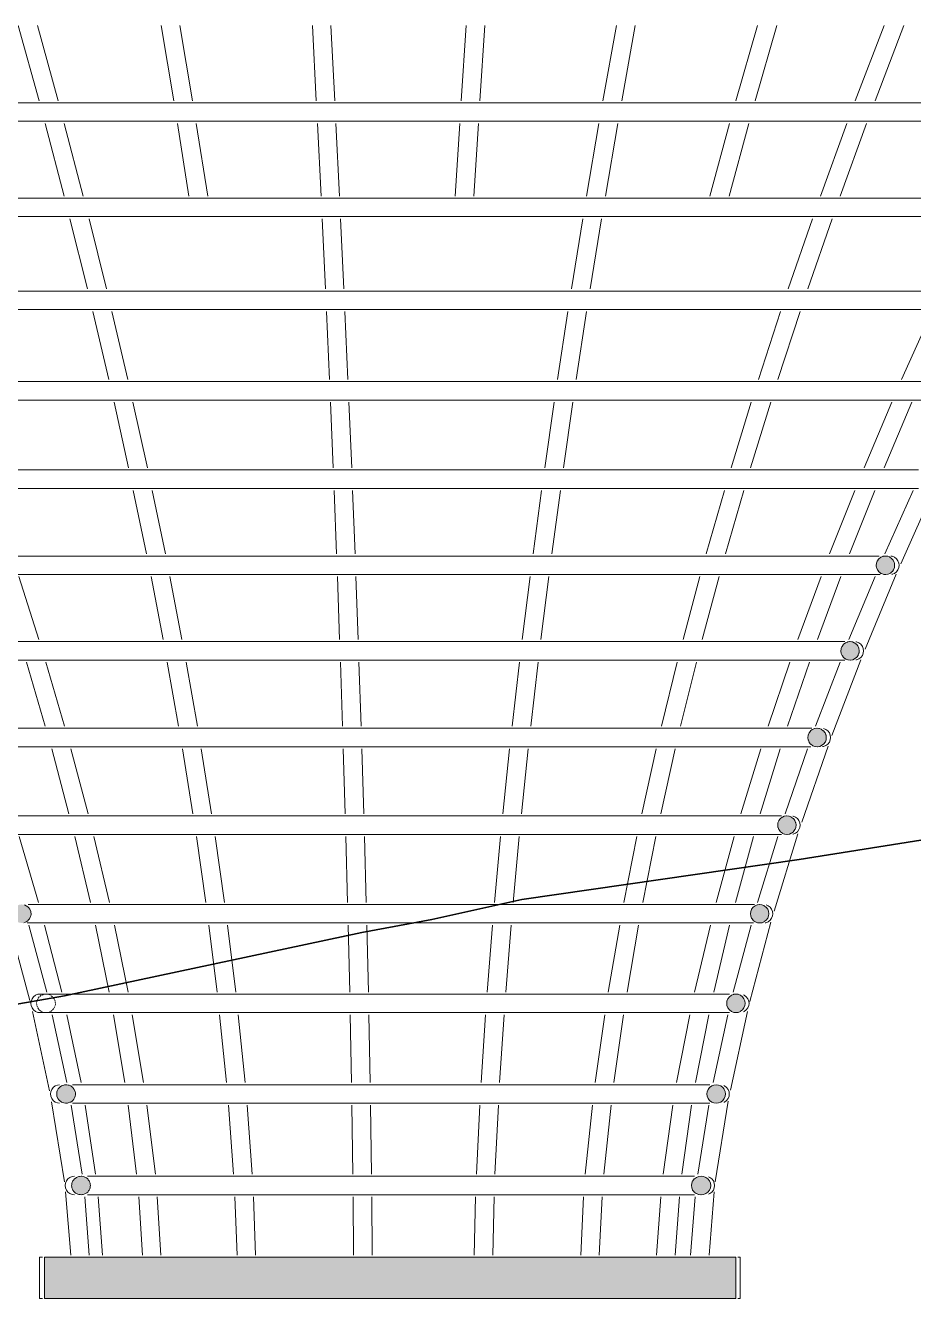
# Model space of a CAD drawing. Header units: millimetres. Extents: x 0 to 153524, y 0 to 59400.
# Drawn here: x 56496 to 57358, y 24430 to 25665 of the extents above; entities that cross this region are included whole.
import ezdxf

# ---------------------------------------------------------------- set-up
doc = ezdxf.new("R2010")
doc.units = ezdxf.units.MM
for name, color, linetype, lineweight in [('02_切断（家具）', 8, 'Continuous', 18), ('04_切断（機械室などの塊）', 7, 'Continuous', 35), ('11_見えがかり（家具）', 8, 'Continuous', 9)]:
    doc.layers.add(name, color=color, linetype=linetype, lineweight=lineweight)

msp = doc.modelspace()

# ---------------------------------------------------------------- hatches: boundary and pattern name
at = {"layer": '02_切断（家具）'}
for points in [[(57339.2, 25142), (57339.2, 25141.5), (57339, 25139.8), (57339, 25139.3), (57338.3, 25137.6), (57338.1, 25137.1), (57337, 25135.6), (57336.6, 25135.1), (57335.1, 25134), (57334.7, 25133.6), (57333, 25133), (57332.5, 25132.8), (57330.8, 25132.6), (57330.3, 25132.5), (57328.6, 25132.7), (57328.1, 25132.8), (57326.4, 25133.4), (57325.9, 25133.6), (57324.4, 25134.8), (57324, 25135.1), (57322.8, 25136.7), (57322.5, 25137.1), (57321.8, 25138.8), (57321.6, 25139.3), (57321.4, 25141), (57321.4, 25141.5), (57321.6, 25143.2), (57321.6, 25143.7), (57322.3, 25145.4), (57322.5, 25145.9), (57323.6, 25147.4), (57324, 25147.9), (57325.5, 25149), (57325.9, 25149.3), (57327.6, 25150), (57328.1, 25150.2), (57329.8, 25150.4), (57330.3, 25150.5), (57332, 25150.3), (57332.5, 25150.2), (57334.1, 25149.6), (57334.7, 25149.3), (57336.1, 25148.2), (57336.6, 25147.9), (57337.7, 25146.4), (57338.1, 25145.9), (57338.7, 25144.2), (57339, 25143.7)], [(57304.9, 25058.9), (57304.9, 25058.4), (57304.7, 25056.7), (57304.6, 25056.2), (57303.9, 25054.5), (57303.8, 25054), (57302.6, 25052.4), (57302.3, 25052), (57300.7, 25050.9), (57300.3, 25050.6), (57298.6, 25049.9), (57298.2, 25049.7), (57296.4, 25049.5), (57296, 25049.4), (57294.2, 25049.6), (57293.8, 25049.7), (57292, 25050.4), (57291.6, 25050.6), (57290, 25051.8), (57289.7, 25052), (57288.5, 25053.6), (57288.2, 25054), (57287.5, 25055.8), (57287.3, 25056.2), (57287.1, 25058), (57287, 25058.4), (57287.3, 25060.2), (57287.3, 25060.6), (57288, 25062.4), (57288.2, 25062.8), (57289.4, 25064.4), (57289.7, 25064.8), (57291.2, 25066), (57291.6, 25066.3), (57293.4, 25067), (57293.8, 25067.1), (57295.5, 25067.4), (57296, 25067.4), (57297.7, 25067.2), (57298.2, 25067.1), (57299.9, 25066.4), (57300.3, 25066.3), (57301.9, 25065.1), (57302.3, 25064.8), (57303.5, 25063.2), (57303.8, 25062.8), (57304.5, 25061.1), (57304.6, 25060.6)], [(57272.9, 24974.7), (57272.9, 24974.4), (57272.7, 24972.5), (57272.7, 24972.2), (57272, 24970.3), (57271.8, 24970), (57270.6, 24968.3), (57270.3, 24968), (57268.7, 24966.8), (57268.4, 24966.5), (57266.6, 24965.8), (57266.2, 24965.6), (57264.4, 24965.4), (57264, 24965.4), (57262.2, 24965.6), (57261.8, 24965.6), (57260, 24966.4), (57259.6, 24966.5), (57258, 24967.8), (57257.7, 24968), (57256.4, 24969.7), (57256.2, 24970), (57255.5, 24971.8), (57255.4, 24972.2), (57255.1, 24974), (57255.1, 24974.4), (57255.3, 24976.2), (57255.4, 24976.6), (57256.1, 24978.4), (57256.2, 24978.8), (57257.5, 24980.4), (57257.7, 24980.7), (57259.3, 24982), (57259.6, 24982.2), (57261.5, 24983), (57261.8, 24983.1), (57263.7, 24983.3), (57264, 24983.4), (57265.8, 24983.1), (57266.2, 24983.1), (57268, 24982.4), (57268.4, 24982.2), (57270, 24981), (57270.3, 24980.7), (57271.6, 24979.1), (57271.8, 24978.8), (57272.5, 24976.9), (57272.7, 24976.6)], [(57243.6, 24889.7), (57243.6, 24889.4), (57243.4, 24887.5), (57243.3, 24887.2), (57242.6, 24885.3), (57242.5, 24885), (57241.2, 24883.3), (57241, 24883), (57239.3, 24881.7), (57239, 24881.5), (57237.1, 24880.7), (57236.9, 24880.6), (57234.9, 24880.4), (57234.7, 24880.4), (57232.8, 24880.6), (57232.5, 24880.6), (57230.6, 24881.4), (57230.3, 24881.5), (57228.6, 24882.8), (57228.4, 24883), (57227.1, 24884.7), (57226.9, 24885), (57226.1, 24886.9), (57226, 24887.2), (57225.8, 24889.1), (57225.8, 24889.4), (57226, 24891.3), (57226, 24891.6), (57226.8, 24893.5), (57226.9, 24893.8), (57228.2, 24895.5), (57228.4, 24895.7), (57230.1, 24897), (57230.3, 24897.2), (57232.2, 24898), (57232.5, 24898.1), (57234.4, 24898.3), (57234.7, 24898.4), (57236.6, 24898.1), (57236.9, 24898.1), (57238.8, 24897.3), (57239, 24897.2), (57240.7, 24895.9), (57241, 24895.7), (57242.3, 24894), (57242.5, 24893.8), (57243.2, 24891.9), (57243.3, 24891.6)], [(56483.4, 24803.4), (56483.5, 24803.9), (56483.7, 24805.6), (56483.9, 24806.1), (56484.6, 24807.8), (56485, 24808.3), (56486.1, 24809.8), (56486.6, 24810.1), (56488.1, 24811.2), (56488.7, 24811.5), (56490.3, 24812.1), (56490.9, 24812.2), (56492.6, 24812.4), (56493.1, 24812.3), (56494.8, 24812.1), (56495.4, 24811.9), (56497, 24811.2), (56497.6, 24810.8), (56499, 24809.8), (56499.4, 24809.2), (56500.5, 24807.8), (56500.8, 24807.2), (56501.4, 24805.6), (56501.5, 24805), (56501.7, 24803.4), (56501.6, 24802.8), (56501.4, 24801.2), (56501.2, 24800.6), (56500.5, 24799), (56500.1, 24798.5), (56499, 24797), (56498.5, 24796.6), (56497, 24795.5), (56496.4, 24795.3), (56494.8, 24794.7), (56494.2, 24794.6), (56492.6, 24794.4), (56492, 24794.5), (56490.3, 24794.7), (56489.8, 24794.9), (56488.1, 24795.5), (56487.6, 24795.9), (56486.1, 24797), (56485.7, 24797.5), (56484.6, 24799), (56484.4, 24799.5), (56483.7, 24801.2), (56483.6, 24801.7)], [(57217.2, 24803.6), (57217.2, 24803.4), (57217, 24801.4), (57217, 24801.2), (57216.2, 24799.2), (57216.1, 24799), (57214.7, 24797.2), (57214.6, 24797), (57212.8, 24795.7), (57212.7, 24795.5), (57210.7, 24794.7), (57210.5, 24794.7), (57208.5, 24794.4), (57208.3, 24794.4), (57206.3, 24794.6), (57206.1, 24794.7), (57204.1, 24795.5), (57203.9, 24795.5), (57202.1, 24796.9), (57202, 24797), (57200.6, 24798.9), (57200.5, 24799), (57199.7, 24801), (57199.6, 24801.2), (57199.4, 24803.2), (57199.4, 24803.4), (57199.6, 24805.4), (57199.6, 24805.6), (57200.4, 24807.6), (57200.5, 24807.8), (57201.9, 24809.6), (57202, 24809.8), (57203.8, 24811.1), (57203.9, 24811.2), (57205.9, 24812), (57206.1, 24812.1), (57208.1, 24812.4), (57208.3, 24812.4), (57210.3, 24812.1), (57210.5, 24812.1), (57212.5, 24811.3), (57212.7, 24811.2), (57214.4, 24809.9), (57214.6, 24809.8), (57215.9, 24808), (57216.1, 24807.8), (57216.9, 24805.8), (57217, 24805.6)], [(57194.2, 24716.6), (57194.2, 24716.4), (57194, 24714.4), (57193.9, 24714.2), (57193.1, 24712.2), (57193.1, 24712), (57191.7, 24710.2), (57191.6, 24710.1), (57189.7, 24708.7), (57189.6, 24708.6), (57187.6, 24707.7), (57187.5, 24707.7), (57185.4, 24707.4), (57185.3, 24707.4), (57183.2, 24707.7), (57183.1, 24707.7), (57181, 24708.6), (57180.9, 24708.6), (57179, 24710), (57179, 24710.1), (57177.5, 24712), (57177.5, 24712), (57176.6, 24714.2), (57176.6, 24714.2), (57176.4, 24716.4), (57176.3, 24716.4), (57176.6, 24718.6), (57176.6, 24718.6), (57177.5, 24720.8), (57177.5, 24720.8), (57178.9, 24722.7), (57179, 24722.8), (57180.8, 24724.2), (57180.9, 24724.3), (57183, 24725.1), (57183.1, 24725.2), (57185.2, 24725.4), (57185.3, 24725.4), (57187.4, 24725.2), (57187.5, 24725.2), (57189.5, 24724.3), (57189.6, 24724.3), (57191.5, 24722.9), (57191.6, 24722.8), (57193, 24720.9), (57193.1, 24720.8), (57193.9, 24718.8), (57193.9, 24718.6)], [(56526.5, 24628.5), (56526.6, 24629.2), (56526.7, 24630.7), (56527, 24631.4), (56527.6, 24632.9), (56528.1, 24633.5), (56529.1, 24634.9), (56529.8, 24635.4), (56531.1, 24636.4), (56531.9, 24636.7), (56533.4, 24637.2), (56534.1, 24637.3), (56535.6, 24637.5), (56536.4, 24637.4), (56537.8, 24637.2), (56538.6, 24636.9), (56540.1, 24636.4), (56540.8, 24635.9), (56542.1, 24634.9), (56542.6, 24634.2), (56543.6, 24632.9), (56543.9, 24632.1), (56544.5, 24630.7), (56544.6, 24629.9), (56544.8, 24628.5), (56544.7, 24627.7), (56544.5, 24626.3), (56544.2, 24625.5), (56543.6, 24624.1), (56543.1, 24623.4), (56542.1, 24622.2), (56541.4, 24621.6), (56540.1, 24620.7), (56539.3, 24620.4), (56537.8, 24619.8), (56537.1, 24619.7), (56535.6, 24619.5), (56534.9, 24619.6), (56533.4, 24619.8), (56532.6, 24620.1), (56531.1, 24620.7), (56530.5, 24621.1), (56529.1, 24622.2), (56528.7, 24622.8), (56527.6, 24624.1), (56527.4, 24624.8), (56526.7, 24626.3), (56526.7, 24627)], [(57161.8, 24636.4), (57163.8, 24637.1), (57164, 24637.2), (57164, 24637.2), (57166.2, 24637.5), (57166.2, 24637.5), (57168.4, 24637.2), (57168.4, 24637.2), (57170.6, 24636.4), (57170.6, 24636.4), (57172.5, 24634.9), (57172.5, 24634.9), (57174, 24633), (57174, 24632.9), (57174.9, 24630.8), (57174.9, 24630.7), (57175.1, 24628.6), (57175.2, 24628.5), (57174.9, 24626.4), (57174.9, 24626.3), (57174, 24624.2), (57174, 24624.1), (57172.6, 24622.2), (57172.5, 24622.2), (57170.6, 24620.7), (57170.6, 24620.7), (57168.4, 24619.8), (57168.4, 24619.8), (57166.2, 24619.5), (57166.2, 24619.5), (57164, 24619.8), (57164, 24619.8), (57163.8, 24619.9), (57161.8, 24620.7), (57161.8, 24620.7), (57159.7, 24622.2), (57159.7, 24622.2), (57158.2, 24624.1), (57158.2, 24624.1), (57157.3, 24626.3), (57157.3, 24626.4), (57157, 24628.5), (57157, 24628.5), (57157.3, 24630.7), (57157.3, 24630.7), (57158.2, 24632.9), (57158.2, 24632.9), (57159.7, 24634.9), (57159.7, 24634.9), (57161.8, 24636.4)], [(56541, 24539.7), (56541.1, 24540.4), (56541.3, 24541.9), (56541.6, 24542.6), (56542.1, 24544.1), (56542.7, 24544.8), (56543.7, 24546), (56544.4, 24546.6), (56545.6, 24547.5), (56546.5, 24547.8), (56547.9, 24548.4), (56548.7, 24548.5), (56550.1, 24548.7), (56550.9, 24548.6), (56552.3, 24548.4), (56553.2, 24548.1), (56554.6, 24547.5), (56555.3, 24547), (56556.6, 24546), (56557.2, 24545.3), (56558.1, 24544.1), (56558.4, 24543.2), (56559, 24541.9), (56559.1, 24541), (56559.3, 24539.7), (56559.1, 24538.8), (56559, 24537.5), (56558.6, 24536.6), (56558.1, 24535.3), (56557.5, 24534.5), (56556.6, 24533.3), (56555.8, 24532.7), (56554.6, 24531.8), (56553.7, 24531.5), (56552.3, 24530.9), (56551.5, 24530.8), (56550.1, 24530.7), (56549.3, 24530.8), (56547.9, 24530.9), (56547.1, 24531.3), (56545.6, 24531.8), (56544.9, 24532.3), (56543.7, 24533.3), (56543.1, 24534), (56542.1, 24535.3), (56541.8, 24536), (56541.3, 24537.5), (56541.2, 24538.2)], [(57160.6, 24541.9), (57160.8, 24539.7), (57160.8, 24539.7), (57160.6, 24537.5), (57160.6, 24537.5), (57159.7, 24535.3), (57159.6, 24535.3), (57158.1, 24533.3), (57158.1, 24533.3), (57156.1, 24531.8), (57156, 24531.8), (57153.8, 24530.9), (57153.7, 24530.9), (57151.5, 24530.7), (57151.4, 24530.7), (57149.2, 24530.9), (57149.1, 24531), (57146.9, 24531.8), (57146.8, 24531.9), (57144.9, 24533.3), (57144.8, 24533.4), (57143.3, 24535.3), (57143.3, 24535.4), (57142.4, 24537.5), (57142.4, 24537.6), (57142.1, 24539.7), (57142.1, 24539.8), (57142.4, 24541.9), (57142.5, 24542), (57143.3, 24544.1), (57143.4, 24544.2), (57144.9, 24546), (57145, 24546.1), (57146.9, 24547.5), (57147, 24547.6), (57149.2, 24548.4), (57149.3, 24548.4), (57151.5, 24548.7), (57151.6, 24548.7), (57153.8, 24548.4), (57153.8, 24548.4), (57156.1, 24547.5), (57156.1, 24547.5), (57158.1, 24546), (57158.1, 24546), (57159.7, 24544.1), (57159.7, 24544.1), (57160.6, 24541.9)], [(56514.8, 24430), (56514.8, 24455.5), (56514.8, 24470), (57125.4, 24470), (57168.8, 24470), (57175.9, 24470), (57178.9, 24470), (57180.5, 24470), (57181.5, 24470), (57182.2, 24470), (57182.7, 24470), (57183.1, 24470), (57183.4, 24470), (57183.6, 24470), (57183.8, 24470), (57184, 24470), (57184.2, 24470), (57184.3, 24470), (57184.5, 24470), (57184.6, 24470), (57184.7, 24470), (57184.8, 24470), (57185, 24470), (57185.1, 24470), (57185.1, 24468.7), (57185.1, 24430), (57185, 24430), (57184.8, 24430), (57184.7, 24430), (57184.6, 24430), (57184.5, 24430), (57184.3, 24430), (57184.2, 24430), (57184, 24430), (57183.8, 24430), (57183.6, 24430), (57183.4, 24430), (57183.1, 24430), (57182.7, 24430), (57182.2, 24430), (57181.5, 24430), (57180.5, 24430), (57178.9, 24430), (57175.9, 24430), (57168.8, 24430), (57125.4, 24430)]]:
    msp.add_hatch(color=8, dxfattribs=at).paths.add_polyline_path(points)

# ---------------------------------------------------------------- linework, layer by layer
for points in [[(57339.2, 25142), (57339.2, 25141.5), (57339, 25139.8), (57339, 25139.3), (57338.3, 25137.6), (57338.1, 25137.1), (57337, 25135.6), (57336.6, 25135.1), (57335.1, 25134), (57334.7, 25133.6), (57333, 25133), (57332.5, 25132.8), (57330.8, 25132.6), (57330.3, 25132.5), (57328.6, 25132.7), (57328.1, 25132.8), (57326.4, 25133.4), (57325.9, 25133.6), (57324.4, 25134.8), (57324, 25135.1), (57322.8, 25136.7), (57322.5, 25137.1), (57321.8, 25138.8), (57321.6, 25139.3), (57321.4, 25141), (57321.4, 25141.5), (57321.6, 25143.2), (57321.6, 25143.7), (57322.3, 25145.4), (57322.5, 25145.9), (57323.6, 25147.4), (57324, 25147.9), (57325.5, 25149), (57325.9, 25149.3), (57327.6, 25150), (57328.1, 25150.2), (57329.8, 25150.4), (57330.3, 25150.5), (57332, 25150.3), (57332.5, 25150.2), (57334.1, 25149.6), (57334.7, 25149.3), (57336.1, 25148.2), (57336.6, 25147.9), (57337.7, 25146.4), (57338.1, 25145.9), (57338.7, 25144.2), (57339, 25143.7), (57339.2, 25142)], [(57304.9, 25058.9), (57304.9, 25058.4), (57304.7, 25056.7), (57304.6, 25056.2), (57303.9, 25054.5), (57303.8, 25054), (57302.6, 25052.4), (57302.3, 25052), (57300.7, 25050.9), (57300.3, 25050.6), (57298.6, 25049.9), (57298.2, 25049.7), (57296.4, 25049.5), (57296, 25049.4), (57294.2, 25049.6), (57293.8, 25049.7), (57292, 25050.4), (57291.6, 25050.6), (57290, 25051.8), (57289.7, 25052), (57288.5, 25053.6), (57288.2, 25054), (57287.5, 25055.8), (57287.3, 25056.2), (57287.1, 25058), (57287, 25058.4), (57287.3, 25060.2), (57287.3, 25060.6), (57288, 25062.4), (57288.2, 25062.8), (57289.4, 25064.4), (57289.7, 25064.8), (57291.2, 25066), (57291.6, 25066.3), (57293.4, 25067), (57293.8, 25067.1), (57295.5, 25067.4), (57296, 25067.4), (57297.7, 25067.2), (57298.2, 25067.1), (57299.9, 25066.4), (57300.3, 25066.3), (57301.9, 25065.1), (57302.3, 25064.8), (57303.5, 25063.2), (57303.8, 25062.8), (57304.5, 25061.1), (57304.6, 25060.6), (57304.9, 25058.9)], [(57272.9, 24974.7), (57272.9, 24974.4), (57272.7, 24972.5), (57272.7, 24972.2), (57272, 24970.3), (57271.8, 24970), (57270.6, 24968.3), (57270.3, 24968), (57268.7, 24966.8), (57268.4, 24966.5), (57266.6, 24965.8), (57266.2, 24965.6), (57264.4, 24965.4), (57264, 24965.4), (57262.2, 24965.6), (57261.8, 24965.6), (57260, 24966.4), (57259.6, 24966.5), (57258, 24967.8), (57257.7, 24968), (57256.4, 24969.7), (57256.2, 24970), (57255.5, 24971.8), (57255.4, 24972.2), (57255.1, 24974), (57255.1, 24974.4), (57255.3, 24976.2), (57255.4, 24976.6), (57256.1, 24978.4), (57256.2, 24978.8), (57257.5, 24980.4), (57257.7, 24980.7), (57259.3, 24982), (57259.6, 24982.2), (57261.5, 24983), (57261.8, 24983.1), (57263.7, 24983.3), (57264, 24983.4), (57265.8, 24983.1), (57266.2, 24983.1), (57268, 24982.4), (57268.4, 24982.2), (57270, 24981), (57270.3, 24980.7), (57271.6, 24979.1), (57271.8, 24978.8), (57272.5, 24976.9), (57272.7, 24976.6), (57272.9, 24974.7)], [(57243.6, 24889.7), (57243.6, 24889.4), (57243.4, 24887.5), (57243.3, 24887.2), (57242.6, 24885.3), (57242.5, 24885), (57241.2, 24883.3), (57241, 24883), (57239.3, 24881.7), (57239, 24881.5), (57237.1, 24880.7), (57236.9, 24880.6), (57234.9, 24880.4), (57234.7, 24880.4), (57232.8, 24880.6), (57232.5, 24880.6), (57230.6, 24881.4), (57230.3, 24881.5), (57228.6, 24882.8), (57228.4, 24883), (57227.1, 24884.7), (57226.9, 24885), (57226.1, 24886.9), (57226, 24887.2), (57225.8, 24889.1), (57225.8, 24889.4), (57226, 24891.3), (57226, 24891.6), (57226.8, 24893.5), (57226.9, 24893.8), (57228.2, 24895.5), (57228.4, 24895.7), (57230.1, 24897), (57230.3, 24897.2), (57232.2, 24898), (57232.5, 24898.1), (57234.4, 24898.3), (57234.7, 24898.4), (57236.6, 24898.1), (57236.9, 24898.1), (57238.8, 24897.3), (57239, 24897.2), (57240.7, 24895.9), (57241, 24895.7), (57242.3, 24894), (57242.5, 24893.8), (57243.2, 24891.9), (57243.3, 24891.6), (57243.6, 24889.7)], [(56495.4, 24811.9), (56497, 24811.2), (56497.6, 24810.8), (56499, 24809.8), (56499.4, 24809.2), (56500.5, 24807.8), (56500.8, 24807.2), (56501.4, 24805.6), (56501.5, 24805), (56501.7, 24803.4), (56501.6, 24802.8), (56501.4, 24801.2), (56501.2, 24800.6), (56500.5, 24799), (56500.1, 24798.5), (56499, 24797), (56498.5, 24796.6), (56497, 24795.5), (56496.4, 24795.3), (56494.8, 24794.7)], [(57217.2, 24803.6), (57217.2, 24803.4), (57217, 24801.4), (57217, 24801.2), (57216.2, 24799.2), (57216.1, 24799), (57214.7, 24797.2), (57214.6, 24797), (57212.8, 24795.7), (57212.7, 24795.5), (57210.7, 24794.7), (57210.5, 24794.7), (57208.5, 24794.4), (57208.3, 24794.4), (57206.3, 24794.6), (57206.1, 24794.7), (57204.1, 24795.5), (57203.9, 24795.5), (57202.1, 24796.9), (57202, 24797), (57200.6, 24798.9), (57200.5, 24799), (57199.7, 24801), (57199.6, 24801.2), (57199.4, 24803.2), (57199.4, 24803.4), (57199.6, 24805.4), (57199.6, 24805.6), (57200.4, 24807.6), (57200.5, 24807.8), (57201.9, 24809.6), (57202, 24809.8), (57203.8, 24811.1), (57203.9, 24811.2), (57205.9, 24812), (57206.1, 24812.1), (57208.1, 24812.4), (57208.3, 24812.4), (57210.3, 24812.1), (57210.5, 24812.1), (57212.5, 24811.3), (57212.7, 24811.2), (57214.4, 24809.9), (57214.6, 24809.8), (57215.9, 24808), (57216.1, 24807.8), (57216.9, 24805.8), (57217, 24805.6), (57217.2, 24803.6)], [(56507, 24717.1), (56507.2, 24718.6)], [(56507.5, 24719.3), (56508.1, 24720.8)], [(56508.6, 24721.4), (56509.6, 24722.8)], [(56510.2, 24723.2), (56511.6, 24724.3)], [(56512.3, 24724.5), (56513.9, 24725.2)], [(56514.5, 24725.2), (56516.1, 24725.4)], [(56516.8, 24725.4), (56518.3, 24725.2)], [(56519, 24724.9), (56520.6, 24724.3)], [(56521.2, 24723.8), (56522.6, 24722.8)], [(56523, 24722.2), (56524.1, 24720.8)], [(56524.4, 24720.1), (56525, 24718.6)], [(57194.2, 24716.6), (57194.2, 24716.4), (57194, 24714.4), (57193.9, 24714.2), (57193.1, 24712.2), (57193.1, 24712), (57191.7, 24710.2), (57191.6, 24710.1), (57189.7, 24708.7), (57189.6, 24708.6), (57187.6, 24707.7), (57187.5, 24707.7), (57185.4, 24707.4), (57185.3, 24707.4), (57183.2, 24707.7), (57183.1, 24707.7), (57181, 24708.6), (57180.9, 24708.6), (57179, 24710), (57179, 24710.1), (57177.5, 24712), (57177.5, 24712), (57176.6, 24714.2), (57176.6, 24714.2), (57176.4, 24716.4), (57176.3, 24716.4), (57176.6, 24718.6), (57176.6, 24718.6), (57177.5, 24720.8), (57177.5, 24720.8), (57178.9, 24722.7), (57179, 24722.8), (57180.8, 24724.2), (57180.9, 24724.3), (57183, 24725.1), (57183.1, 24725.2), (57185.2, 24725.4), (57185.3, 24725.4), (57187.4, 24725.2), (57187.5, 24725.2), (57189.5, 24724.3), (57189.6, 24724.3), (57191.5, 24722.9), (57191.6, 24722.8), (57193, 24720.9), (57193.1, 24720.8), (57193.9, 24718.8), (57193.9, 24718.6), (57194.2, 24716.6)], [(56507.2, 24714.9), (56507, 24716.4)], [(56507.9, 24712.7), (56507.2, 24714.2)], [(56509.2, 24710.6), (56508.1, 24712)], [(56511.1, 24709), (56509.6, 24710.1)], [(56513.2, 24708), (56511.6, 24708.6)], [(56515.5, 24707.5), (56513.9, 24707.7)], [(56517.7, 24707.6), (56516.1, 24707.4)], [(56519.9, 24708.3), (56518.3, 24707.7)], [(56522, 24709.6), (56520.6, 24708.6)], [(56523.6, 24711.4), (56522.6, 24710.1)], [(56524.7, 24713.5), (56524.1, 24712)], [(56525.2, 24715.7), (56525, 24714.2)], [(56525.1, 24717.9), (56525.2, 24716.4)], [(56526.5, 24628.5), (56526.6, 24629.2), (56526.7, 24630.7), (56527, 24631.4), (56527.6, 24632.9), (56528.1, 24633.5), (56529.1, 24634.9), (56529.8, 24635.4), (56531.1, 24636.4), (56531.9, 24636.7), (56533.4, 24637.2), (56534.1, 24637.3), (56535.6, 24637.5), (56536.4, 24637.4), (56537.8, 24637.2), (56538.6, 24636.9), (56540.1, 24636.4), (56540.8, 24635.9), (56542.1, 24634.9), (56542.6, 24634.2), (56543.6, 24632.9), (56543.9, 24632.1), (56544.5, 24630.7), (56544.6, 24629.9), (56544.8, 24628.5), (56544.7, 24627.7), (56544.5, 24626.3), (56544.2, 24625.5), (56543.6, 24624.1), (56543.1, 24623.4), (56542.1, 24622.2), (56541.4, 24621.6), (56540.1, 24620.7), (56539.3, 24620.4), (56537.8, 24619.8), (56537.1, 24619.7), (56535.6, 24619.5), (56534.9, 24619.6), (56533.4, 24619.8), (56532.6, 24620.1), (56531.1, 24620.7), (56530.5, 24621.1), (56529.1, 24622.2), (56528.7, 24622.8), (56527.6, 24624.1), (56527.4, 24624.8), (56526.7, 24626.3), (56526.7, 24627), (56526.5, 24628.5)], [(57161.8, 24636.4), (57163.8, 24637.1), (57164, 24637.2), (57164, 24637.2), (57166.2, 24637.5), (57166.2, 24637.5), (57168.4, 24637.2), (57168.4, 24637.2), (57170.6, 24636.4), (57170.6, 24636.4), (57172.5, 24634.9), (57172.5, 24634.9), (57174, 24633), (57174, 24632.9), (57174.9, 24630.8), (57174.9, 24630.7), (57175.1, 24628.6), (57175.2, 24628.5), (57174.9, 24626.4), (57174.9, 24626.3), (57174, 24624.2), (57174, 24624.1), (57172.6, 24622.2), (57172.5, 24622.2), (57170.6, 24620.7), (57170.6, 24620.7), (57168.4, 24619.8), (57168.4, 24619.8), (57166.2, 24619.5), (57166.2, 24619.5), (57164, 24619.8), (57164, 24619.8), (57163.8, 24619.9), (57161.8, 24620.7), (57161.8, 24620.7), (57159.7, 24622.2), (57159.7, 24622.2), (57158.2, 24624.1), (57158.2, 24624.1), (57157.3, 24626.3), (57157.3, 24626.4), (57157, 24628.5), (57157, 24628.5), (57157.3, 24630.7), (57157.3, 24630.7), (57158.2, 24632.9), (57158.2, 24632.9), (57159.7, 24634.9), (57159.7, 24634.9), (57161.8, 24636.4), (57161.8, 24636.4)], [(56541, 24539.7), (56541.1, 24540.4), (56541.3, 24541.9), (56541.6, 24542.6), (56542.1, 24544.1), (56542.7, 24544.8), (56543.7, 24546), (56544.4, 24546.6), (56545.6, 24547.5), (56546.5, 24547.8), (56547.9, 24548.4), (56548.7, 24548.5), (56550.1, 24548.7), (56550.9, 24548.6), (56552.3, 24548.4), (56553.2, 24548.1), (56554.6, 24547.5), (56555.3, 24547), (56556.6, 24546), (56557.2, 24545.3), (56558.1, 24544.1), (56558.4, 24543.2), (56559, 24541.9), (56559.1, 24541), (56559.3, 24539.7), (56559.1, 24538.8), (56559, 24537.5), (56558.6, 24536.6), (56558.1, 24535.3), (56557.5, 24534.5), (56556.6, 24533.3), (56555.8, 24532.7), (56554.6, 24531.8), (56553.7, 24531.5), (56552.3, 24530.9), (56551.5, 24530.8), (56550.1, 24530.7), (56549.3, 24530.8), (56547.9, 24530.9), (56547.1, 24531.3), (56545.6, 24531.8), (56544.9, 24532.3), (56543.7, 24533.3), (56543.1, 24534), (56542.1, 24535.3), (56541.8, 24536), (56541.3, 24537.5), (56541.2, 24538.2), (56541, 24539.7)], [(57160.6, 24541.9), (57160.8, 24539.7), (57160.8, 24539.7), (57160.6, 24537.5), (57160.6, 24537.5), (57159.7, 24535.3), (57159.6, 24535.3), (57158.1, 24533.3), (57158.1, 24533.3), (57156.1, 24531.8), (57156, 24531.8), (57153.8, 24530.9), (57153.7, 24530.9), (57151.5, 24530.7), (57151.4, 24530.7), (57149.2, 24530.9), (57149.1, 24531), (57146.9, 24531.8), (57146.8, 24531.9), (57144.9, 24533.3), (57144.8, 24533.4), (57143.3, 24535.3), (57143.3, 24535.4), (57142.4, 24537.5), (57142.4, 24537.6), (57142.1, 24539.7), (57142.1, 24539.8), (57142.4, 24541.9), (57142.5, 24542), (57143.3, 24544.1), (57143.4, 24544.2), (57144.9, 24546), (57145, 24546.1), (57146.9, 24547.5), (57147, 24547.6), (57149.2, 24548.4), (57149.3, 24548.4), (57151.5, 24548.7), (57151.6, 24548.7), (57153.8, 24548.4), (57153.8, 24548.4), (57156.1, 24547.5), (57156.1, 24547.5), (57158.1, 24546), (57158.1, 24546), (57159.7, 24544.1), (57159.7, 24544.1), (57160.6, 24541.9), (57160.6, 24541.9)], [(56514.8, 24430), (56514.8, 24455.5), (56514.8, 24470), (57125.4, 24470), (57168.8, 24470), (57175.9, 24470), (57178.9, 24470), (57180.5, 24470), (57181.5, 24470), (57182.2, 24470), (57182.7, 24470), (57183.1, 24470), (57183.4, 24470), (57183.6, 24470), (57183.8, 24470), (57184, 24470), (57184.2, 24470), (57184.3, 24470), (57184.5, 24470), (57184.6, 24470), (57184.7, 24470), (57184.8, 24470), (57185, 24470), (57185.1, 24470), (57185.1, 24468.7), (57185.1, 24430), (57185, 24430), (57184.8, 24430), (57184.7, 24430), (57184.6, 24430), (57184.5, 24430), (57184.3, 24430), (57184.2, 24430), (57184, 24430), (57183.8, 24430), (57183.6, 24430), (57183.4, 24430), (57183.1, 24430), (57182.7, 24430), (57182.2, 24430), (57181.5, 24430), (57180.5, 24430), (57178.9, 24430), (57175.9, 24430), (57168.8, 24430), (57125.4, 24430), (56514.8, 24430)]]:
    msp.add_lwpolyline(points, dxfattribs=at)
at = {"layer": '04_切断（機械室などの塊）'}
msp.add_lwpolyline([(58605.4, 24934.2), (58315.5, 24938.2), (58089.8, 24942.8), (57959.2, 24936.8), (57791.4, 24928.8), (57602.9, 24905.2), (57456.1, 24889.3), (57246.6, 24856), (56977.5, 24817.1), (56890.3, 24797.7), (56822.5, 24785.1), (56534, 24723.8), (56188.8, 24663.1), (56177.7, 24661.4)], dxfattribs=at)
at = {"layer": '11_見えがかり（家具）'}
for points in [[(56509.4, 25592.3), (56489.3, 25665.3)], [(56508, 25665.3), (56528, 25592.3)], [(56640, 25592.3), (56627.9, 25665.3)], [(56646.1, 25665.3), (56658.3, 25592.3)], [(56778.3, 25592.3), (56774.5, 25665.3)], [(56792.5, 25665.3), (56796.3, 25592.3)], [(56918.8, 25592.3), (56923.6, 25665.3)], [(56941.6, 25665.3), (56936.9, 25592.3)], [(57056.2, 25592.3), (57069.3, 25665.3)], [(57087.6, 25665.3), (57074.5, 25592.3)], [(57185.3, 25592.3), (57206.2, 25665.3)], [(57224.9, 25665.3), (57204, 25592.3)], [(57301, 25592.3), (57328.9, 25665.3)], [(57348.2, 25665.3), (57320.3, 25592.3)], [(56146.9, 25590.3), (57546.3, 25590.3)], [(57547.2, 25572.3), (56157.1, 25572.3)], [(56533.8, 25499.8), (56515.3, 25570.3)], [(56533.9, 25570.3), (56552.3, 25499.8)], [(56654.8, 25499.8), (56643.6, 25570.3)], [(56661.8, 25570.3), (56673, 25499.8)], [(56782.9, 25499.8), (56779.4, 25570.3)], [(56797.4, 25570.3), (56800.9, 25499.8)], [(56913.1, 25499.8), (56917.4, 25570.3)], [(56935.5, 25570.3), (56931.1, 25499.8)], [(57040.4, 25499.8), (57052.4, 25570.3)], [(57070.7, 25570.3), (57058.7, 25499.8)], [(57160, 25499.8), (57179.2, 25570.3)], [(57197.8, 25570.3), (57178.6, 25499.8)], [(57267.2, 25499.8), (57292.9, 25570.3)], [(57312, 25570.3), (57286.3, 25499.8)], [(56201.6, 25497.8), (57494.3, 25497.8)], [(57495.2, 25479.8), (56211.6, 25479.8)], [(56556.3, 25409.6), (56539.4, 25477.8)], [(56557.9, 25477.8), (56574.8, 25409.6)], [(56787.1, 25409.6), (56783.9, 25477.8)], [(56801.9, 25477.8), (56805.1, 25409.6)], [(57025.7, 25409.6), (57036.8, 25477.8)], [(57055, 25477.8), (57044, 25409.6)], [(57235.9, 25409.6), (57259.4, 25477.8)], [(57278.5, 25477.8), (57254.9, 25409.6)], [(56250.7, 25407.6), (57447.3, 25407.6)], [(57446.2, 25389.6), (56259.4, 25389.6)], [(56577.1, 25321.7), (56561.6, 25387.6)], [(56580.1, 25387.6), (56595.5, 25321.7)], [(56791, 25321.7), (56788.1, 25387.6)], [(56806.1, 25387.6), (56809, 25321.7)], [(57012.2, 25321.7), (57022.3, 25387.6)], [(57040.5, 25387.6), (57030.4, 25321.7)], [(57207.1, 25321.7), (57228.6, 25387.6)], [(57247.5, 25387.6), (57226, 25321.7)], [(57346, 25321.7), (57375.7, 25387.6)], [(56293.1, 25319.7), (57402.7, 25319.7)], [(57402, 25301.7), (56299.8, 25301.7)], [(56596.1, 25236), (56582.1, 25299.7)], [(56600.5, 25299.7), (56614.5, 25236)], [(56794.6, 25236), (56792, 25299.7)], [(56810, 25299.7), (56812.6, 25236)], [(56999.8, 25236), (57009, 25299.7)], [(57027.2, 25299.7), (57018, 25236)], [(57180.6, 25236), (57200.1, 25299.7)], [(57219, 25299.7), (57199.4, 25236)], [(57309.5, 25236), (57336.5, 25299.7)], [(57356, 25299.7), (57329, 25236)], [(56335.9, 25234), (57362.2, 25234)], [(57362.2, 25216), (56335, 25216)], [(56613.6, 25152.5), (56600.8, 25214)], [(56619.2, 25214), (56631.9, 25152.5)], [(56797.9, 25152.5), (56795.5, 25214)], [(56813.5, 25214), (56815.9, 25152.5)], [(56988.5, 25152.5), (56996.8, 25214)], [(57015, 25214), (57006.7, 25152.5)], [(57156.4, 25152.5), (57174.1, 25214)], [(57192.8, 25214), (57175.1, 25152.5)], [(57276.1, 25152.5), (57300.6, 25214)], [(57319.9, 25214), (57295.5, 25152.5)], [(57329.6, 25152.5), (57357.1, 25214)], [(57377.8, 25216.3), (57345.1, 25143)], [(56373.8, 25150.5), (57324.3, 25150.5)], [(57335.6, 25150.4), (57336.8, 25150.2), (57339, 25149.3), (57340.9, 25147.9), (57342.4, 25145.9), (57343.3, 25143.7), (57343.5, 25141.5), (57343.3, 25139.3), (57342.4, 25137.1), (57340.9, 25135.1), (57339, 25133.6), (57336.8, 25132.8), (57336.5, 25132.7)], [(57325.2, 25132.5), (56372.9, 25132.5)], [(56489.8, 25130.5), (56509.3, 25069.4)], [(56629.7, 25069.4), (56618, 25130.5)], [(56636.3, 25130.5), (56648, 25069.4)], [(56800.9, 25069.4), (56798.7, 25130.5)], [(56816.7, 25130.5), (56819, 25069.4)], [(56978, 25069.4), (56985.7, 25130.5)], [(57003.8, 25130.5), (56996.2, 25069.4)], [(57134, 25069.4), (57150.3, 25130.5)], [(57169, 25130.5), (57152.6, 25069.4)], [(57245.3, 25069.4), (57267.8, 25130.5)], [(57287, 25130.5), (57264.4, 25069.4)], [(57294.9, 25069.4), (57320.3, 25130.5)], [(57340.7, 25132.9), (57310.6, 25060.1)], [(56408.1, 25067.4), (57290.8, 25067.4)], [(57301.6, 25067.2), (57302.3, 25067.1), (57304.5, 25066.3), (57306.5, 25064.8), (57307.9, 25062.8), (57308.8, 25060.6), (57309.1, 25058.4), (57308.8, 25056.2), (57307.9, 25054), (57306.5, 25052), (57304.5, 25050.6), (57302.3, 25049.7), (57301.6, 25049.6)], [(57290.8, 25049.4), (56408, 25049.4)], [(56515.4, 24985.4), (56497.2, 25047.4)], [(56516, 25047.4), (56534.2, 24985.4)], [(56644.8, 24985.4), (56633.8, 25047.4)], [(56652.1, 25047.4), (56663, 24985.4)], [(56803.8, 24985.4), (56801.7, 25047.4)], [(56819.7, 25047.4), (56821.8, 24985.4)], [(56968.2, 24985.4), (56975.4, 25047.4)], [(56993.5, 25047.4), (56986.3, 24985.4)], [(57113.1, 24985.4), (57128.4, 25047.4)], [(57146.9, 25047.4), (57131.6, 24985.4)], [(57216.5, 24985.4), (57237.5, 25047.4)], [(57256.5, 25047.4), (57235.4, 24985.4)], [(57262.6, 24985.4), (57286.3, 25047.4)], [(57306.5, 25049.9), (57278.4, 24976.3)], [(56440.7, 24983.4), (57258.9, 24983.4)], [(57270.2, 24983.1), (57270.2, 24983.1), (57272.4, 24982.2), (57274.4, 24980.7), (57275.9, 24978.8), (57276.7, 24976.6), (57277, 24974.4), (57276.7, 24972.2), (57275.9, 24970), (57274.4, 24968), (57272.4, 24966.5), (57270.2, 24965.6), (57269.3, 24965.5)], [(57274.6, 24965.9), (57249.1, 24892.3)], [(57258, 24965.4), (56441.7, 24965.4)], [(56538.4, 24900.4), (56521.7, 24963.4)], [(56540.3, 24963.4), (56557.1, 24900.4)], [(56658.6, 24900.4), (56648.5, 24963.4)], [(56666.7, 24963.4), (56676.8, 24900.4)], [(56806.4, 24900.4), (56804.5, 24963.4)], [(56822.5, 24963.4), (56824.4, 24900.4)], [(56959.2, 24900.4), (56965.8, 24963.4)], [(56983.9, 24963.4), (56977.3, 24900.4)], [(57093.9, 24900.4), (57108, 24963.4)], [(57126.4, 24963.4), (57112.3, 24900.4)], [(57190, 24900.4), (57209.4, 24963.4)], [(57228.2, 24963.4), (57208.8, 24900.4)], [(57232.9, 24900.4), (57254.7, 24963.4)], [(56471.8, 24898.4), (57229.5, 24898.4)], [(57240.4, 24898.1), (57240.8, 24898.1), (57243, 24897.2), (57244.9, 24895.7), (57246.4, 24893.8), (57247.3, 24891.6), (57247.6, 24889.4), (57247.3, 24887.2), (57246.4, 24885), (57244.9, 24883), (57243, 24881.5), (57240.8, 24880.6), (57240.4, 24880.6)], [(57229.5, 24880.4), (56470.8, 24880.4)], [(57245.4, 24881), (57222.3, 24805.8)], [(56490, 24878.4), (56508.9, 24814.4)], [(56559.2, 24814.4), (56544, 24878.4)], [(56562.5, 24878.4), (56577.7, 24814.4)], [(56671.1, 24814.4), (56662, 24878.4)], [(56680.1, 24878.4), (56689.3, 24814.4)], [(56808.7, 24814.4), (56807, 24878.4)], [(56825, 24878.4), (56826.7, 24814.4)], [(56951.1, 24814.4), (56957.1, 24878.4)], [(56975.1, 24878.4), (56969.2, 24814.4)], [(57076.6, 24814.4), (57089.3, 24878.4)], [(57107.6, 24878.4), (57094.9, 24814.4)], [(57166.1, 24814.4), (57183.6, 24878.4)], [(57202.3, 24878.4), (57184.7, 24814.4)], [(57206.1, 24814.4), (57225.8, 24878.4)], [(56498.7, 24812.4), (57203.2, 24812.4)], [(57214.6, 24812), (57216.5, 24811.2), (57218.4, 24809.8), (57219.9, 24807.8), (57220.8, 24805.6), (57221.1, 24803.4), (57220.8, 24801.2), (57219.9, 24799), (57218.4, 24797), (57216.5, 24795.5), (57214.3, 24794.7), (57213.6, 24794.6)], [(56500.4, 24719.1), (56480.2, 24795.2)], [(57202.4, 24794.4), (56497.8, 24794.4)], [(57219.2, 24795.2), (57198.8, 24718.2)], [(56499.5, 24792.4), (56516.8, 24727.4)], [(56514.8, 24792.4), (56531.4, 24727.4)], [(56577.4, 24727.4), (56564.1, 24792.4)], [(56582.5, 24792.4), (56595.8, 24727.4)], [(56682, 24727.4), (56674, 24792.4)], [(56692.2, 24792.4), (56700.2, 24727.4)], [(56810.8, 24727.4), (56809.3, 24792.4)], [(56827.3, 24792.4), (56828.8, 24727.4)], [(56944, 24727.4), (56949.2, 24792.4)], [(56967.3, 24792.4), (56962.1, 24727.4)], [(57061.4, 24727.4), (57072.6, 24792.4)], [(57090.8, 24792.4), (57079.7, 24727.4)], [(57145.2, 24727.4), (57160.6, 24792.4)], [(57179, 24792.4), (57163.7, 24727.4)], [(57182.6, 24727.4), (57199.9, 24792.4)], [(56501.7, 24714.2), (56501.4, 24716.4), (56501.7, 24718.6), (56502.6, 24720.8), (56504.1, 24722.8), (56506, 24724.3), (56508.2, 24725.2), (56510.4, 24725.4), (57179.1, 24725.4)], [(57192.5, 24724.7), (57193.4, 24724.3), (57195.3, 24722.8), (57196.8, 24720.8), (57197.7, 24718.6), (57198, 24716.4), (57197.7, 24714.2), (57196.8, 24712), (57195.3, 24710.1), (57193.4, 24708.6), (57192.5, 24708.2)], [(57179.1, 24707.4), (56510.4, 24707.4), (56508.2, 24707.7), (56506, 24708.6), (56504.1, 24710.1), (56502.6, 24712), (56501.7, 24714.2)], [(56519.7, 24631.6), (56502.9, 24708.4)], [(57196.5, 24708.4), (57179.9, 24632.3)], [(56522, 24705.4), (56536.3, 24639.5)], [(56536.4, 24705.4), (56550.1, 24639.5)], [(56592.6, 24639.5), (56581.5, 24705.4)], [(56599.8, 24705.4), (56610.8, 24639.5)], [(56691.2, 24639.5), (56684.5, 24705.4)], [(56702.6, 24705.4), (56709.3, 24639.5)], [(56812.5, 24639.5), (56811.3, 24705.4)], [(56829.3, 24705.4), (56830.5, 24639.5)], [(56938.1, 24639.5), (56942.4, 24705.4)], [(56960.4, 24705.4), (56956.1, 24639.5)], [(57048.8, 24639.5), (57058, 24705.4)], [(57076.2, 24705.4), (57066.9, 24639.5)], [(57127.8, 24639.5), (57140.5, 24705.4)], [(57158.9, 24705.4), (57146.1, 24639.5)], [(57163.1, 24639.5), (57177.4, 24705.4)], [(56520.8, 24626.3), (56520.6, 24628.5), (56520.8, 24630.7), (56521.7, 24632.9), (56523.2, 24634.9), (56525.1, 24636.4), (56527.3, 24637.2), (56529.3, 24637.5)], [(56541.9, 24637.5), (57159.9, 24637.5)], [(57173.5, 24636.7), (57174.3, 24636.4), (57176.2, 24634.9), (57177.7, 24632.9), (57178.6, 24630.7), (57178.8, 24628.5), (57178.6, 24626.3), (57177.7, 24624.1), (57176.2, 24622.2), (57174.3, 24620.7), (57173.5, 24620.4)], [(56529.3, 24619.5), (56527.3, 24619.8), (56525.1, 24620.7), (56523.2, 24622.2), (56521.7, 24624.1), (56520.8, 24626.3)], [(56534.1, 24543.2), (56521.6, 24620.9)], [(57177.8, 24621.4), (57165.3, 24543.2)], [(56540.4, 24617.5), (56551.1, 24550.7)], [(57159.9, 24619.5), (56541.9, 24619.5)], [(56554, 24617.5), (56564.2, 24550.7)], [(56604, 24550.7), (56595.8, 24617.5)], [(56613.9, 24617.5), (56622.2, 24550.7)], [(56698.1, 24550.7), (56693.1, 24617.5)], [(56711.2, 24617.5), (56716.1, 24550.7)], [(56813.8, 24550.7), (56812.9, 24617.5)], [(56830.9, 24617.5), (56831.8, 24550.7)], [(56933.6, 24550.7), (56936.8, 24617.5)], [(56954.9, 24617.5), (56951.6, 24550.7)], [(57039.2, 24550.7), (57046.1, 24617.5)], [(57064.2, 24617.5), (57057.3, 24550.7)], [(57114.6, 24550.7), (57124.1, 24617.5)], [(57142.3, 24617.5), (57132.8, 24550.7)], [(57148.3, 24550.7), (57159, 24617.5)], [(56534.8, 24539.7), (56535.1, 24541.9), (56535.9, 24544.1), (56537.4, 24546), (56539.4, 24547.5), (56541.6, 24548.4), (56543.8, 24548.7), (56543.8, 24548.7)], [(56556.4, 24548.7), (57145.1, 24548.7)], [(57158.8, 24548), (57160, 24547.5), (57162, 24546), (57163.5, 24544.1), (57164.3, 24541.9), (57164.6, 24539.7), (57164.3, 24537.5), (57163.5, 24535.3), (57162, 24533.3), (57160, 24531.8), (57158.8, 24531.3)], [(56543.8, 24530.7), (56543.8, 24530.7), (56541.6, 24530.9), (56539.4, 24531.8), (56537.4, 24533.3), (56535.9, 24535.3), (56535.1, 24537.5), (56534.8, 24539.7)], [(56540.1, 24472), (56535.2, 24533.4)], [(57164.2, 24533.4), (57159.3, 24472)], [(56553.7, 24528.7), (56558.1, 24472)], [(57145.1, 24530.7), (56556.4, 24530.7)], [(56566.7, 24528.7), (56571, 24472)], [(56609.6, 24472), (56606.1, 24528.7)], [(56624.1, 24528.7), (56627.6, 24472)], [(56701.4, 24472), (56699.3, 24528.7)], [(56717.3, 24528.7), (56719.4, 24472)], [(56814.4, 24472), (56814.1, 24528.7)], [(56832, 24528.7), (56832.4, 24472)], [(56931.5, 24472), (56932.8, 24528.7)], [(56950.8, 24528.7), (56949.5, 24472)], [(57034.7, 24472), (57037.6, 24528.7)], [(57055.6, 24528.7), (57052.7, 24472)], [(57108.4, 24472), (57112.3, 24528.7)], [(57130.4, 24528.7), (57126.4, 24472)], [(57141.3, 24472), (57145.8, 24528.7)], [(56512.8, 24430), (56512.8, 24430), (56509.9, 24430), (56509.9, 24470), (56511, 24470), (56512.8, 24470)], [(57187.1, 24470), (57188.4, 24470), (57189.5, 24470), (57189.5, 24430), (57187.1, 24430)]]:
    msp.add_lwpolyline(points, dxfattribs=at)

doc.saveas('drawing.dxf')
